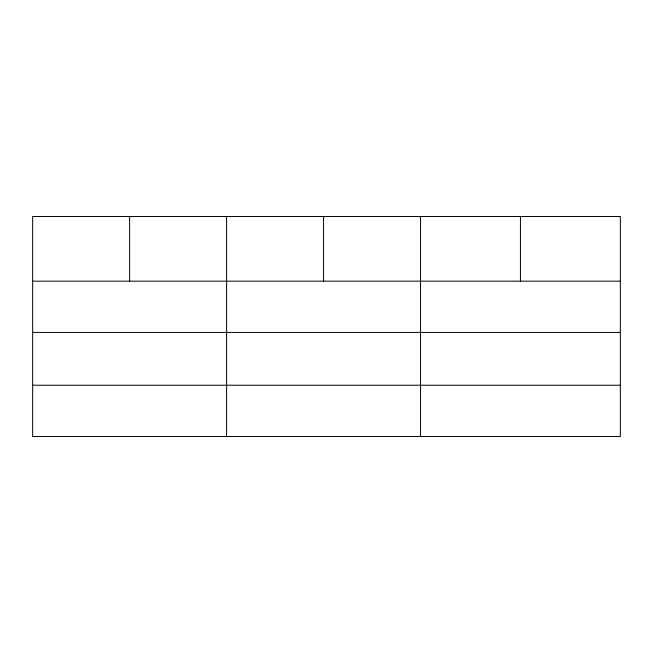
<?xml version="1.0" encoding="UTF-8"?>
<svg xmlns="http://www.w3.org/2000/svg" width="653" height="653" viewBox="0 0 653 653"><rect width="100%" height="100%" fill="white"/><g stroke="black" fill="none" stroke-linecap="round" stroke-linejoin="round"><path stroke-width="0.98" d="M620.35 332.426L620.35 216.51L32.65 216.51L32.65 436.49L620.35 436.49L620.35 332.426L32.65 332.426M32.65 281.165L620.35 281.165M32.65 385.229L620.35 385.229M520.441 216.51L520.441 281.165M420.532 216.51L420.532 436.49M323.561 216.51L323.561 281.165M226.591 216.51L226.591 436.49M129.621 216.51L129.621 281.165"/></g></svg>
